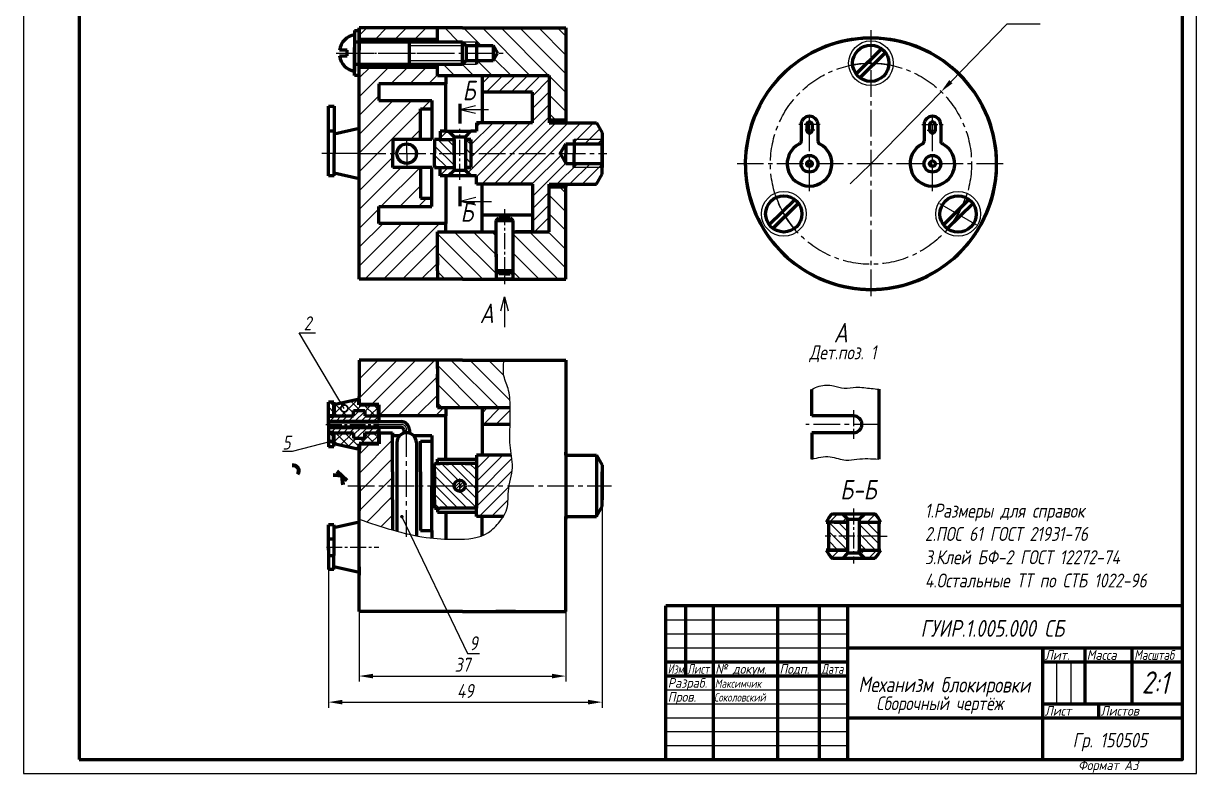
# Model space of a CAD drawing. Header units: millimetres. Extents: x 0 to 1120, y -2 to 441.
# Drawn here: x 467 to 887, y -1.2 to 267.4 of the extents above; entities that cross this region are included whole.
import ezdxf

# ---------------------------------------------------------------- set-up
doc = ezdxf.new("R2010")
doc.units = ezdxf.units.MM
doc.header["$LTSCALE"] = 0.5
doc.linetypes.add('CENTER2', pattern=[28.575, 19.05, -3.175, 3.175, -3.175])
doc.layers.get('0').update_dxf_attribs({"linetype": 'CONTINUOUS', "lineweight": 60})
doc.layers.add('3-размеры', color=6, linetype='CONTINUOUS')
doc.layers.add('4-текст', color=7, linetype='CONTINUOUS', true_color=0x00ad00)
doc.styles.get("Standard").update_dxf_attribs({"font": 'ISOCPEUI.TTF', "width": 0.8})
doc.dimstyles.new('ESKD_standart', dxfattribs={"dimtxt": 5, "dimasz": 5, "dimexe": 2, "dimexo": 0, "dimgap": 1, "dimtad": 1, "dimtoh": 1, "dimdec": 0, "dimzin": 1, "dimdsep": 46, "dimtxsty": 'Standard', "dimcen": 3, "dimdle": 1.25, "dimadec": 0, "dimazin": 0, "dimtfac": 1, "dimtdec": 0, "dimtmove": 0, "dimatfit": 3, "dimldrblk": 'DOT', "dimfxl": 1, "dimtvp": 1.5, "dimtolj": 1, "dimtzin": 1, "dimarcsym": 0})
doc.dimstyles.get("Standard").update_dxf_attribs({"dimtxt": 5, "dimasz": 5, "dimexe": 2, "dimexo": 0, "dimgap": 1.5, "dimtad": 1, "dimdec": 0, "dimzin": 0, "dimtxsty": 'Standard', "dimcen": 5, "dimadec": 0, "dimazin": 0, "dimtfac": 1, "dimtdec": 0, "dimtofl": 0, "dimtmove": 0, "dimatfit": 3, "dimldrblk": 'DOTSMALL', "dimfxl": 1, "dimtolj": 1, "dimtzin": 0, "dimarcsym": 0})
pattern_1 = [(45, (357.831, -1.767), (-3.367596, 3.367596), [])]
pattern_2 = [(45, (400.1897, -6.12), (-2.245064, 2.245064), [])]
pattern_3 = [(45, (357.8647, -1.6045), (-3.367596, 3.367596), [])]

# ---------------------------------------------------------------- blocks, each defined once
blk = doc.blocks.new('_DotSmall')
at = {"color": 0, "linetype": 'ByBlock', "const_width": 0.5}
blk.add_lwpolyline([(-0.0625, 0, 1), (0.0625, 0, 1)], format="xyb", close=True, dxfattribs=at)
blk = doc.blocks.new('*D25')
at = {"layer": '3-размеры', "color": 0, "lineweight": -2, "transparency": 16777216}
for p, q in [((674.16, 94.45), (674.16, 22.41)), ((576.16, 71.88), (576.16, 22.41)), ((581.16, 24.41), (669.16, 24.41))]:
    blk.add_line(p, q, dxfattribs=at)
at = {"layer": '3-размеры', "color": 0, "lineweight": -3, "transparency": 16777216}
for points in [[(581.16, 25.24), (581.16, 23.58), (576.16, 24.41)], [(669.16, 25.24), (669.16, 23.58), (674.16, 24.41)]]:
    blk.add_solid(points, dxfattribs=at)
at = {"layer": '3-размеры', "color": 0, "lineweight": -3, "transparency": 16777216, "insert": (625.16, 28.41), "char_height": 5, "attachment_point": 5}
blk.add_mtext('\\A1;49', dxfattribs=at)
blk = doc.blocks.new('*D26')
at = {"layer": '3-размеры', "color": 0, "lineweight": -2, "transparency": 16777216}
for p, q in [((587.16, 56.88), (587.16, 31.75)), ((661.16, 56.88), (661.16, 31.75)), ((592.16, 33.75), (656.16, 33.75))]:
    blk.add_line(p, q, dxfattribs=at)
at = {"layer": '3-размеры', "color": 0, "lineweight": -3, "transparency": 16777216}
for points in [[(592.16, 34.58), (592.16, 32.91), (587.16, 33.75)], [(656.16, 34.58), (656.16, 32.91), (661.16, 33.75)]]:
    blk.add_solid(points, dxfattribs=at)
at = {"layer": '3-размеры', "color": 0, "lineweight": -3, "transparency": 16777216, "insert": (624.16, 37.78), "char_height": 5, "attachment_point": 5}
blk.add_mtext('\\A1;37', dxfattribs=at)

msp = doc.modelspace()

# ---------------------------------------------------------------- hatches: boundary and pattern name
at = {"lineweight": -3}
h = msp.add_hatch(dxfattribs=at)
h.set_pattern_fill('ANSI31', scale=5, style=0)
h.set_pattern_definition([(45, (357.8647, -1.6045), (-3.535534, 3.535534), [])])
h.paths.add_polyline_path([(615.19, 265.83), (587.19, 265.83), (587.19, 261.83), (615.19, 261.83)])
h = msp.add_hatch(dxfattribs=at)
h.set_pattern_fill('ANSI31', scale=1.5, angle=90, style=0)
h.set_pattern_definition([(135, (361.1937, 3.832), (-3.367596, -3.367596), [])])
h.paths.add_polyline_path([(629.19, 259.5), (635.19, 259.5), (636.73, 256.83), (635.19, 254.17), (629.19, 254.17), (629.19, 252.83), (615.19, 252.83), (615.19, 248.83), (655.19, 248.83), (655.19, 232.83), (661.19, 232.83), (661.19, 265.83), (615.19, 265.83), (615.19, 260.83), (629.19, 260.83)])
h.paths.add_polyline_path([(624.22, 254.17), (624.22, 252.9), (615.19, 252.9), (615.19, 252.83), (629.19, 252.83), (629.19, 254.17)])
h.paths.add_polyline_path([(615.19, 260.76), (624.22, 260.76), (624.22, 259.5), (629.19, 259.5), (629.19, 260.83), (615.19, 260.83)])
h = msp.add_hatch(dxfattribs=at)
h.set_pattern_fill('ANSI31', scale=1.5, style=0)
h.set_pattern_definition(pattern_3)
h.paths.add_polyline_path([(587.19, 220.83), (599.19, 220.83), (599.19, 225.83), (609.19, 225.83), (609.19, 236.83), (613.19, 236.83), (613.19, 239.83), (594.19, 239.83), (594.19, 245.83), (618.19, 245.83), (618.19, 248.83), (615.19, 248.83), (615.19, 251.83), (587.19, 251.83)])
h = msp.add_hatch(dxfattribs=at)
h.set_pattern_fill('ANSI31', style=0)
h.set_pattern_definition([(45, (357.1937, -1.168), (-2.245064, 2.245064), [])])
h.paths.add_polyline_path([(655.19, 248.83), (631.19, 248.83), (631.19, 242.83), (649.19, 242.83), (649.19, 231.83), (631.19, 231.83), (629.19, 231.83), (629.19, 228.83), (627.19, 228.83), (625.19, 226.83), (625.19, 225.83), (627.19, 225.83), (627.19, 225.12), (627.19, 220.83), (659.17, 220.83), (661.19, 224.33), (664.19, 224.33), (664.19, 225.83), (674.19, 225.83), (674.19, 228.26), (672.19, 231.83), (655.19, 231.83)])
h.paths.add_polyline_path([(674.19, 215.83), (664.19, 215.83), (664.19, 217.33), (661.19, 217.33), (659.17, 220.83), (627.19, 220.83), (627.19, 216.14), (627.19, 215.83), (625.19, 215.83), (625.19, 214.83), (627.19, 212.83), (629.19, 212.83), (629.19, 209.83), (631.19, 209.83), (649.19, 209.83), (649.19, 198.83), (649.19, 192.83), (655.19, 192.83), (655.19, 209.83), (672.19, 209.83), (674.19, 213.41)])
h.paths.add_polyline_path([(674.19, 225.83), (664.19, 225.83), (664.19, 224.33), (674.19, 224.33), (674.19, 224.83)], flags=17)
h.paths.add_polyline_path([(674.19, 216.83), (674.19, 217.33), (664.19, 217.33), (664.19, 215.83), (674.19, 215.83)], flags=17)
h.paths.add_polyline_path([(619.19, 228.83), (618.19, 228.83), (616.19, 228.83), (616.19, 225.83), (621.19, 225.83), (621.19, 226.83)])
h.paths.add_polyline_path([(621.19, 214.83), (621.19, 215.83), (616.19, 215.83), (616.19, 215.8), (616.19, 212.83), (618.19, 212.83), (619.19, 212.83)])
h = msp.add_hatch(dxfattribs=at)
h.set_pattern_fill('ANSI31', scale=0.75, angle=90, style=0)
h.set_pattern_definition([(135, (357.8647, -1.6045), (-1.683798, -1.683798), [])])
h.paths.add_polyline_path([(621.19, 220.83), (621.19, 225.83), (616.19, 225.83), (614.19, 225.83), (614.19, 220.83)])
h.paths.add_polyline_path([(614.19, 220.83), (614.19, 215.83), (621.19, 215.83), (621.19, 220.83)])
h.paths.add_polyline_path([(625.19, 220.83), (627.19, 220.83), (627.19, 225.77), (625.19, 225.77)])
h.paths.add_polyline_path([(627.19, 220.83), (625.19, 220.83), (625.19, 215.83), (627.19, 215.83), (627.19, 216.14)])
h = msp.add_hatch(dxfattribs=at)
h.set_pattern_fill('ANSI31', scale=1.5, style=0)
h.set_pattern_definition(pattern_3)
h.paths.add_polyline_path([(599.19, 215.83), (599.19, 220.83), (587.19, 220.83), (587.19, 211.83), (587.19, 175.83), (615.19, 175.83), (615.19, 178.83), (615.19, 188.83), (615.19, 192.83), (618.19, 192.83), (618.19, 195.83), (594.19, 195.83), (594.19, 201.83), (613.19, 201.83), (613.19, 204.83), (609.19, 204.83), (609.19, 215.83)])
h = msp.add_hatch(dxfattribs=at)
h.set_pattern_fill('ANSI31', scale=1.5, angle=90, style=0)
h.set_pattern_definition([(135, (357.1937, -1.168), (-3.367596, -3.367596), [])])
h.paths.add_polyline_path([(661.19, 208.83), (655.19, 208.83), (655.19, 192.83), (642.19, 192.83), (642.19, 184.83), (642.19, 175.83), (642.69, 175.83), (661.19, 175.83)])
h.paths.add_polyline_path([(636.19, 192.83), (615.19, 192.83), (615.19, 188.83), (615.19, 178.83), (615.19, 175.83), (624.19, 175.83), (636.19, 175.83), (636.19, 184.83)])
h = msp.add_hatch(dxfattribs=at)
h.set_pattern_fill('ANSI31', scale=1.5, style=0)
h.set_pattern_definition(pattern_1)
h.paths.add_polyline_path([(618.16, 126.88), (618.16, 129.88), (615.16, 129.88), (615.16, 133.88), (615.16, 143.88), (615.16, 146.88), (587.16, 146.88), (587.16, 143.88), (587.16, 138.88), (587.16, 133.88), (587.16, 130.88), (594.16, 130.88), (594.16, 126.88)])
h = msp.add_hatch(dxfattribs=at)
h.set_pattern_fill('ANSI31', scale=1.5, angle=90, style=0)
h.set_pattern_definition([(135, (357.831, -1.767), (-3.367596, -3.367596), [])])
edge = h.paths.add_edge_path()
edge.add_line((631.16, 129.88), (641.21, 129.88))
edge.add_spline(control_points=[(641.21, 129.88), (641.2, 131.95), (641.15, 135.88), (638.48, 141.2), (638.83, 144.97), (639.01, 146.88)], knot_values=[94.74544, 94.74544, 94.74544, 94.74544, 100.898156, 106.385102, 112.0277, 112.0277, 112.0277, 112.0277], degree=3, periodic=0)
edge.add_line((639.01, 146.88), (624.16, 146.88))
edge.add_line((624.16, 146.88), (615.16, 146.88))
edge.add_line((615.16, 146.88), (615.16, 143.88))
edge.add_line((615.16, 143.88), (615.16, 133.88))
edge.add_line((615.16, 133.88), (615.16, 129.88))
edge.add_line((615.16, 129.88), (618.16, 129.88))
edge.add_line((618.16, 129.88), (631.16, 129.88))
h = msp.add_hatch(dxfattribs=at)
h.set_pattern_fill('ANSI31', scale=0.5, angle=90, style=0)
h.set_pattern_definition([(135, (357.7992, -1.767), (-1.122532, -1.122532), [])])
h.paths.add_polyline_path([(576.16, 126.88), (578.16, 126.88), (578.16, 131.88), (576.16, 131.88)])
h.paths.add_polyline_path([(578.16, 120.88), (576.16, 120.88), (576.16, 115.88), (578.16, 115.88), (578.16, 116.89), (578.16, 117.89)])
h = msp.add_hatch(dxfattribs=at)
h.set_pattern_fill('ANSI37', scale=0.75, angle=90, style=0)
h.set_pattern_definition([(135, (357.831, -1.767), (-1.683798, -1.683798), []), (225, (357.831, -1.767), (1.683798, -1.683798), [])])
h.paths.add_polyline_path([(585.19, 128.88), (587.16, 128.88), (589.16, 128.88), (589.16, 126.88), (593.16, 126.88), (594.16, 126.88), (594.16, 130.88), (587.16, 130.88), (587.16, 132.87), (578.19, 130.88), (578.19, 126.88), (585.19, 126.88), (585.19, 127.88)])
h.paths.add_polyline_path([(589.19, 118.88), (585.19, 118.88), (585.19, 120.88), (578.19, 120.88), (578.19, 116.89), (587.16, 114.89), (587.16, 116.88), (594.16, 116.88), (594.16, 120.88), (589.19, 120.88)])
h = msp.add_hatch(dxfattribs=at)
h.set_pattern_fill('ANSI31', scale=0.5, style=0)
h.set_pattern_definition([(45, (357.8309, -1.767), (-1.122532, 1.122532), [])])
h.paths.add_polyline_path([(594.16, 124.88), (594.16, 126.88), (593.16, 126.88), (589.16, 126.88), (589.16, 128.88), (587.16, 128.88), (585.19, 128.88), (585.19, 127.88), (585.19, 126.88), (578.19, 126.88), (576.19, 126.88), (576.19, 124.88)])
h.paths.add_polyline_path([(589.19, 120.88), (594.16, 120.88), (594.16, 122.88), (576.19, 122.88), (576.19, 120.88), (578.19, 120.88), (585.19, 120.88), (585.19, 118.88), (589.19, 118.88)])
h = msp.add_hatch(dxfattribs=at)
h.set_pattern_fill('ANSI31', style=0)
h.set_pattern_definition([(45, (357.831, -1.767), (-2.245064, 2.245064), [])])
edge = h.paths.add_edge_path()
edge.add_spline(control_points=[(640.9, 101.88), (641.31, 104.11), (642.38, 107.71), (641.9, 111.4), (641.69, 112.88)], knot_values=[66.581973, 66.581973, 66.581973, 66.581973, 73.29725, 77.749227, 77.749227, 77.749227, 77.749227], degree=3, periodic=0)
edge.add_line((641.69, 112.88), (631.16, 112.88))
edge.add_line((631.16, 112.88), (629.16, 112.88))
edge.add_line((629.16, 112.88), (629.16, 109.88))
edge.add_line((629.16, 109.88), (629.16, 101.88))
edge.add_line((629.16, 101.88), (640.9, 101.88))
edge = h.paths.add_edge_path()
edge.add_spline(control_points=[(638.84, 90.88), (639.23, 91.48), (640.72, 94.18), (640.29, 98.16), (640.77, 101.22), (640.9, 101.88)], knot_values=[55.274933, 55.274933, 55.274933, 55.274933, 57.417628, 64.603064, 66.581973, 66.581973, 66.581973, 66.581973], degree=3, periodic=0)
edge.add_line((640.9, 101.88), (629.16, 101.88))
edge.add_line((629.16, 101.88), (629.16, 93.88))
edge.add_line((629.16, 93.88), (629.16, 90.88))
edge.add_line((629.16, 90.88), (631.16, 90.88))
edge.add_line((631.16, 90.88), (638.84, 90.88))
edge = h.paths.add_edge_path()
edge.add_spline(control_points=[(641.21, 123.88), (641.24, 125.62), (641.21, 127.62), (641.21, 129.63), (641.21, 129.88)], knot_values=[88.750593, 88.750593, 88.750593, 88.750593, 93.994759, 94.74544, 94.74544, 94.74544, 94.74544], degree=3, periodic=0)
edge.add_line((641.21, 129.88), (631.16, 129.88))
edge.add_line((631.16, 129.88), (631.16, 123.88))
edge.add_line((631.16, 123.88), (641.21, 123.88))
h = msp.add_hatch(dxfattribs=at)
h.set_pattern_fill('ANSI31', scale=1.5, style=0)
h.set_pattern_definition(pattern_1)
h.paths.add_polyline_path([(599.16, 120.88), (594.16, 120.88), (594.16, 116.88), (587.19, 116.88), (587.19, 114.88), (587.16, 114.89), (587.16, 101.88), (599.16, 101.88), (599.16, 106.88)])
h = msp.add_hatch(dxfattribs=at)
h.set_pattern_fill('ANSI31', scale=0.75, angle=90, style=0)
h.set_pattern_definition([(135, (357.831, -1.767), (-1.683798, -1.683798), [])])
h.paths.add_polyline_path([(618.16, 109.88), (616.16, 109.88), (614.16, 109.88), (614.16, 106.88), (614.16, 101.88), (621.16, 101.88, -1), (625.16, 101.88), (629.16, 101.88), (629.16, 109.88)])
h.paths.add_polyline_path([(629.16, 93.88), (629.16, 101.88), (625.16, 101.88, -1), (621.16, 101.88), (614.16, 101.88), (614.16, 96.88), (614.16, 93.88), (615.16, 93.88), (616.16, 93.88), (618.16, 93.88)])
h = msp.add_hatch(dxfattribs=at)
h.set_pattern_fill('ANSI31', scale=1.5, style=0)
h.set_pattern_definition(pattern_1)
edge = h.paths.add_edge_path()
edge.add_spline(control_points=[(587.16, 89.9), (591.15, 88.55), (595.14, 87.2), (599.16, 86.04)], knot_values=[0, 0, 0, 0, 12.492088, 12.492088, 12.492088, 12.492088], degree=3, periodic=0)
edge.add_line((599.16, 86.04), (599.16, 96.88))
edge.add_line((599.16, 96.88), (599.16, 101.88))
edge.add_line((599.16, 101.88), (587.16, 101.88))
edge.add_line((587.16, 101.88), (587.16, 100.88))
edge.add_line((587.16, 100.88), (587.16, 92.88))
edge.add_line((587.16, 92.88), (587.16, 89.9))
h = msp.add_hatch(dxfattribs=at)
h.set_pattern_fill('ANSI31', scale=0.25, style=0)
h.set_pattern_definition([(45, (504.0108, -1.46546), (-0.561266, 0.561266), [])])
h.paths.add_polyline_path([(625.16, 101.88, 0.414214), (623.16, 103.88), (623.16, 101.88)])
h.paths.add_polyline_path([(621.16, 101.88, 0.414214), (623.16, 99.88), (623.16, 101.88)])
h.paths.add_polyline_path([(623.16, 103.88, 0.414214), (621.16, 101.88), (623.16, 101.88)])
h.paths.add_polyline_path([(623.16, 101.88), (623.16, 99.88, 0.414214), (625.16, 101.88)])
h = msp.add_hatch(dxfattribs=at)
h.set_pattern_fill('ANSI31', style=0)
h.set_pattern_definition(pattern_2)
h.paths.add_polyline_path([(762.19, 88.88), (762.19, 89.91), (760.19, 91.91), (756.67, 91.91, 0.086708), (754.39, 88.88), (755.19, 88.88)])
h.paths.add_polyline_path([(773.99, 88.88, 0.086708), (771.71, 91.91), (768.19, 91.91), (766.19, 89.91), (766.19, 88.88)])
h = msp.add_hatch(dxfattribs=at)
h.set_pattern_fill('ANSI31', scale=0.75, angle=90, style=0)
h.set_pattern_definition([(135, (399.645, -6.6997), (-1.683798, -1.683798), [])])
h.paths.add_polyline_path([(762.19, 83.88), (762.19, 88.88), (755.19, 88.88), (755.19, 83.88)])
h.paths.add_polyline_path([(762.19, 78.88), (762.19, 83.88), (755.19, 83.88), (755.19, 78.88)])
h.paths.add_polyline_path([(773.19, 83.88), (773.19, 88.88), (766.19, 88.88), (766.19, 83.88)])
h.paths.add_polyline_path([(773.19, 78.88), (773.19, 83.88), (766.19, 83.88), (766.19, 78.88)])
h = msp.add_hatch(dxfattribs=at)
h.set_pattern_fill('ANSI31', style=0)
h.set_pattern_definition(pattern_2)
edge = h.paths.add_edge_path()
edge.add_line((773.99, 78.88), (768.19, 78.88))
edge.add_line((768.19, 78.88), (766.19, 78.88))
edge.add_line((766.19, 78.88), (766.19, 77.88))
edge.add_line((766.19, 77.88), (768.19, 75.88))
edge.add_line((768.19, 75.88), (771.74, 75.88))
edge.add_arc((764.19, 83.88), 11, 313.3418, 332.9643)
h.paths.add_polyline_path([(762.19, 77.88), (762.19, 78.88), (755.19, 78.88), (754.39, 78.88, 0.085829), (756.64, 75.88), (760.19, 75.88)])

# ---------------------------------------------------------------- linework, layer by layer
at = {"color": 5, "lineweight": 60}
for p, q in [((585.53, 264.87), (585.53, 258.83)), ((587.19, 264.83), (585.53, 264.83)), ((587.19, 264.83), (587.19, 258.83)), ((585.53, 248.83), (585.53, 258.83)), ((587.19, 248.83), (587.19, 258.83)), ((587.19, 248.83), (585.53, 248.83))]:
    msp.add_line(p, q, dxfattribs=at)
at = {"color": 7, "lineweight": 60}
for p, q in [((624.19, 265.83), (587.19, 265.83)), ((587.19, 265.83), (587.19, 262.83)), ((587.19, 220.83), (587.19, 265.83)), ((587.19, 262.83), (587.19, 264.83)), ((587.19, 262.83), (587.19, 264.83)), ((587.19, 262.83), (587.19, 264.83)), ((615.19, 260.76), (615.19, 265.83)), ((624.19, 265.83), (661.19, 265.83)), ((661.19, 265.83), (661.19, 231.83)), ((587.19, 261.83), (587.19, 264.33)), ((587.19, 261.83), (587.19, 263.83)), ((587.19, 262.83), (587.19, 257.83)), ((587.19, 261.83), (615.19, 261.83)), ((629.19, 260.83), (629.19, 252.83)), ((625.48, 259.5), (635.19, 259.5)), ((635.19, 259.5), (635.19, 254.17)), ((635.19, 259.5), (636.73, 256.83)), ((635.19, 254.17), (636.73, 256.83)), ((615.19, 248.83), (615.19, 252.9)), ((625.48, 254.17), (635.19, 254.17)), ((587.19, 251.83), (615.19, 251.83)), ((615.19, 248.83), (655.19, 248.83)), ((615.19, 248.83), (618.19, 248.83)), ((618.19, 248.83), (618.19, 245.83)), ((618.19, 248.83), (631.19, 248.83)), ((631.19, 248.83), (631.19, 231.83)), ((655.19, 248.83), (655.19, 231.83)), ((618.19, 245.83), (594.19, 245.83)), ((594.19, 245.83), (594.19, 239.83)), ((618.19, 228.83), (618.19, 245.83)), ((594.19, 239.83), (613.19, 239.83)), ((613.19, 239.83), (613.19, 225.83)), ((649.19, 242.83), (631.19, 242.83)), ((649.19, 231.83), (649.19, 242.83)), ((576.19, 212.83), (576.19, 237.83)), ((576.19, 237.83), (578.19, 237.83)), ((578.19, 237.83), (578.19, 228.83)), ((609.19, 225.83), (609.19, 236.83)), ((609.19, 236.83), (613.19, 236.83)), ((623.19, 238.65), (623.19, 231.65)), ((631.19, 231.83), (629.19, 231.83)), ((629.19, 231.83), (629.19, 228.83)), ((649.19, 231.83), (631.19, 231.83)), ((661.19, 232.83), (655.19, 232.83)), ((655.19, 231.83), (672.19, 231.83)), ((661.19, 231.83), (661.19, 232.83)), ((672.19, 231.83), (674.19, 228.26)), ((745.42, 231.19), (745.41, 225.24)), ((747.42, 231.19), (747.42, 229.19)), ((749.42, 231.19), (749.42, 229.19)), ((751.42, 231.19), (751.43, 225.24)), ((789.42, 231.19), (789.41, 225.24)), ((791.42, 231.19), (791.42, 229.19)), ((793.42, 231.19), (793.42, 229.19)), ((795.42, 231.19), (795.42, 225.24)), ((578.19, 228.83), (576.19, 228.83)), ((587.19, 229.83), (578.19, 227.83)), ((578.19, 228.83), (578.19, 220.83)), ((578.19, 228.83), (578.19, 227.83)), ((618.19, 228.83), (616.19, 228.83)), ((616.19, 228.83), (616.19, 225.87)), ((618.19, 228.83), (619.19, 228.83)), ((621.19, 226.83), (619.19, 228.83)), ((619.19, 228.83), (627.19, 228.83)), ((621.19, 220.83), (621.19, 226.83)), ((621.19, 226.83), (625.19, 226.83)), ((625.19, 226.83), (627.19, 228.83)), ((625.19, 226.83), (625.19, 220.83)), ((629.19, 228.83), (627.19, 228.83)), ((674.19, 228.26), (674.19, 220.83)), ((609.19, 225.83), (599.19, 225.83)), ((599.19, 225.83), (599.19, 220.83)), ((613.19, 225.83), (609.19, 225.83)), ((616.19, 225.83), (614.19, 225.83)), ((614.19, 225.83), (614.19, 220.83)), ((616.19, 225.87), (616.19, 225.83)), ((616.19, 225.83), (621.19, 225.83)), ((621.19, 225.83), (621.19, 214.83)), ((627.19, 225.83), (625.19, 225.83)), ((627.19, 225.12), (627.19, 225.83)), ((627.19, 225.77), (627.19, 216.14)), ((659.17, 220.83), (661.19, 224.33)), ((661.19, 224.33), (661.19, 220.83)), ((661.19, 224.33), (674.19, 224.33)), ((664.19, 225.83), (664.19, 220.83)), ((674.19, 224.83), (674.19, 225.83)), ((674.19, 220.83), (674.19, 224.83)), ((578.19, 212.83), (578.19, 220.83)), ((587.19, 175.83), (587.19, 220.83)), ((599.19, 215.83), (599.19, 220.83)), ((614.19, 215.83), (614.19, 220.83)), ((625.19, 220.83), (625.19, 214.83)), ((659.17, 220.83), (661.19, 217.33)), ((661.19, 217.33), (661.19, 220.83)), ((664.19, 215.83), (664.19, 220.83)), ((674.19, 213.41), (674.19, 220.83)), ((674.19, 220.83), (674.19, 216.83)), ((674.19, 220.83), (674.19, 216.83)), ((609.19, 215.83), (599.19, 215.83)), ((609.19, 215.83), (609.19, 204.83)), ((613.19, 215.83), (609.19, 215.83)), ((613.19, 201.83), (613.19, 215.83)), ((614.19, 215.83), (621.19, 215.83)), ((616.19, 215.8), (616.19, 215.83)), ((616.19, 212.83), (616.19, 215.8)), ((621.19, 214.83), (619.19, 212.83)), ((625.19, 214.83), (621.19, 214.83)), ((625.19, 215.83), (627.19, 215.83)), ((627.19, 215.83), (625.19, 215.83)), ((625.19, 214.83), (627.19, 212.83)), ((627.19, 216.14), (627.19, 215.83)), ((627.19, 216.14), (627.19, 215.83)), ((661.19, 217.33), (674.19, 217.33)), ((674.19, 216.83), (674.19, 215.83)), ((674.19, 216.83), (674.19, 215.83)), ((578.19, 212.83), (576.19, 212.83)), ((587.19, 211.83), (578.19, 213.83)), ((578.19, 212.83), (578.19, 213.83)), ((618.19, 212.83), (616.19, 212.83)), ((618.19, 212.83), (618.19, 195.83)), ((629.19, 212.83), (618.19, 212.83)), ((629.19, 209.83), (629.19, 212.83)), ((672.19, 209.83), (674.19, 213.41)), ((623.29, 202.03), (623.29, 209.03)), ((631.19, 209.83), (629.19, 209.83)), ((649.19, 209.83), (631.19, 209.83)), ((631.19, 192.83), (631.19, 209.83)), ((649.19, 209.83), (649.19, 198.83)), ((655.19, 192.83), (655.19, 209.83)), ((655.19, 209.83), (672.19, 209.83)), ((661.19, 208.83), (655.19, 208.83)), ((661.19, 175.83), (661.19, 209.83)), ((661.19, 209.83), (661.19, 208.83)), ((594.19, 201.83), (613.19, 201.83)), ((594.19, 195.83), (594.19, 201.83)), ((609.19, 204.83), (613.19, 204.83)), ((649.19, 198.83), (631.19, 198.83)), ((636.19, 196.83), (637.19, 197.83)), ((639.19, 197.83), (637.19, 197.83)), ((639.19, 197.83), (641.19, 197.83)), ((641.19, 197.83), (642.19, 196.83)), ((649.19, 198.83), (649.19, 192.83)), ((618.19, 195.83), (594.19, 195.83)), ((618.19, 192.83), (618.19, 195.83)), ((636.19, 183.83), (636.19, 196.83)), ((636.19, 196.83), (642.19, 196.83)), ((642.19, 196.83), (642.19, 183.83)), ((615.19, 192.83), (636.19, 192.83)), ((615.19, 192.83), (618.19, 192.83)), ((615.19, 188.83), (615.19, 192.83)), ((618.19, 192.83), (631.19, 192.83)), ((642.19, 192.83), (655.19, 192.83)), ((649.19, 192.83), (643.19, 192.83)), ((615.19, 178.83), (615.19, 188.83)), ((615.19, 186.83), (615.19, 187.83)), ((636.19, 184.83), (636.19, 175.83)), ((642.19, 184.83), (642.19, 175.83)), ((587.19, 178.83), (587.19, 183.83)), ((615.19, 183.83), (615.19, 180.83)), ((587.19, 175.83), (587.19, 178.83)), ((615.19, 178.83), (615.19, 175.83)), ((637.19, 177.83), (636.19, 178.83)), ((642.19, 178.83), (636.19, 178.83)), ((639.19, 177.83), (637.19, 177.83)), ((639.19, 177.83), (641.19, 177.83)), ((642.19, 178.83), (641.19, 177.83)), ((624.19, 175.83), (587.19, 175.83)), ((624.19, 175.83), (661.19, 175.83)), ((642.69, 175.83), (635.69, 175.83)), ((635.69, 175.83), (639.19, 175.83)), ((624.16, 146.88), (587.16, 146.88)), ((587.16, 146.88), (587.16, 143.88)), ((587.16, 143.88), (587.16, 138.88)), ((615.16, 143.88), (615.16, 146.88)), ((615.16, 143.88), (615.16, 133.88)), ((624.16, 146.88), (661.16, 146.88)), ((661.16, 146.88), (661.16, 112.88)), ((587.16, 138.88), (587.16, 133.88)), ((615.16, 138.88), (615.16, 141.88)), ((615.16, 135.88), (615.16, 134.88)), ((749.19, 126.88), (749.19, 136.38)), ((773.19, 136.44), (773.19, 111.38)), ((576.16, 124.89), (576.16, 131.88)), ((578.16, 131.88), (576.16, 131.88)), ((587.16, 132.88), (578.16, 130.88)), ((587.16, 130.88), (587.16, 133.88)), ((615.16, 133.88), (615.16, 129.88)), ((576.16, 123.88), (576.16, 126.88)), ((578.19, 126.88), (585.19, 126.88)), ((585.19, 127.88), (585.19, 128.88)), ((585.19, 128.88), (587.16, 128.88)), ((585.19, 126.88), (585.19, 127.88)), ((587.16, 128.88), (589.16, 128.88)), ((589.16, 128.88), (589.16, 126.88)), ((589.16, 126.88), (593.16, 126.88)), ((593.16, 126.88), (594.16, 126.88)), ((594.16, 126.88), (594.16, 124.88)), ((618.16, 126.88), (594.16, 126.88)), ((618.16, 126.88), (594.16, 126.88)), ((615.16, 129.88), (641.21, 129.88)), ((615.16, 129.88), (618.16, 129.88)), ((618.16, 129.88), (631.16, 129.88)), ((618.16, 129.88), (618.16, 126.88)), ((618.16, 111.38), (618.16, 126.88)), ((631.16, 129.88), (631.16, 112.88)), ((764.19, 126.88), (749.19, 126.88)), ((576.16, 124.89), (576.16, 116.89)), ((576.16, 123.88), (576.16, 120.88)), ((594.16, 124.88), (602.16, 124.88)), ((594.16, 122.88), (602.16, 122.88)), ((594.16, 122.88), (594.16, 120.88)), ((603.16, 121.88), (603.16, 120.88)), ((605.16, 121.88), (605.16, 120.88)), ((641.21, 123.88), (631.16, 123.88)), ((576.16, 120.89), (576.16, 115.88)), ((578.16, 116.89), (578.16, 117.89)), ((578.19, 120.88), (585.19, 120.88)), ((585.19, 120.88), (585.19, 118.88)), ((585.19, 118.88), (589.19, 118.88)), ((589.19, 118.88), (589.19, 120.88)), ((589.19, 120.88), (594.16, 120.88)), ((594.16, 120.88), (599.16, 120.88)), ((594.16, 120.88), (599.16, 120.88)), ((599.16, 106.88), (599.16, 120.88)), ((599.16, 120.88), (599.16, 119.88)), ((599.16, 119.88), (601.71, 119.88)), ((604.16, 119.88), (604.16, 119.88)), ((606.61, 119.88), (613.16, 119.88)), ((609.16, 106.88), (609.16, 117.88)), ((609.16, 117.88), (613.16, 117.88)), ((613.16, 119.88), (613.16, 106.88)), ((764.19, 120.88), (749.19, 120.88)), ((749.19, 120.88), (749.19, 111.38)), ((578.16, 115.88), (576.16, 115.88)), ((578.16, 115.89), (578.16, 116.89)), ((587.16, 114.88), (578.16, 116.88)), ((587.16, 100.88), (587.16, 116.88)), ((587.16, 116.88), (587.16, 113.88)), ((600.66, 117.38), (600.66, 85.62)), ((607.66, 117.38), (607.66, 83.96)), ((661.16, 112.88), (661.16, 113.88)), ((587.16, 101.88), (587.16, 110.88)), ((614.16, 106.88), (614.16, 109.88)), ((614.16, 109.88), (616.16, 109.88)), ((614.16, 109.88), (615.16, 109.88)), ((614.16, 109.88), (615.16, 109.88)), ((615.16, 109.88), (615.16, 111.38)), ((615.16, 111.38), (629.16, 111.38)), ((618.16, 109.88), (616.16, 109.88)), ((629.16, 109.88), (618.16, 109.88)), ((618.16, 109.88), (619.16, 109.88)), ((625.16, 109.88), (627.16, 109.88)), ((631.16, 112.88), (629.16, 112.88)), ((629.16, 112.88), (629.16, 109.88)), ((629.16, 109.88), (629.16, 93.88)), ((641.69, 112.88), (631.16, 112.88)), ((661.16, 112.88), (672.16, 112.88)), ((661.16, 112.88), (661.16, 90.88)), ((672.16, 112.88), (674.16, 109.31)), ((672.16, 112.88), (672.16, 90.88)), ((674.16, 109.31), (674.16, 101.88)), ((599.16, 106.88), (599.16, 101.88)), ((609.16, 106.88), (609.16, 101.88)), ((613.16, 106.88), (613.16, 101.88)), ((614.16, 106.88), (614.16, 101.88)), ((674.16, 105.88), (674.16, 106.88)), ((674.16, 101.88), (674.16, 105.88)), ((587.16, 56.88), (587.16, 101.88)), ((587.16, 101.88), (587.16, 92.88)), ((599.16, 96.88), (599.16, 101.88)), ((609.16, 101.88), (609.16, 85.88)), ((613.16, 85.88), (613.16, 101.88)), ((614.16, 96.88), (614.16, 101.88)), ((674.16, 94.45), (674.16, 101.88)), ((674.16, 101.88), (674.16, 97.88)), ((599.16, 96.88), (599.16, 86.04)), ((614.16, 96.88), (614.16, 93.88)), ((674.16, 97.88), (674.16, 96.88)), ((614.16, 93.88), (616.16, 93.88)), ((614.16, 93.88), (615.16, 93.88)), ((615.16, 93.88), (615.16, 92.38)), ((618.16, 93.88), (616.16, 93.88)), ((629.16, 93.88), (618.16, 93.88)), ((629.16, 90.88), (629.16, 93.88)), ((672.16, 90.88), (674.16, 94.45)), ((587.16, 88.88), (578.16, 86.88)), ((587.16, 86.88), (587.16, 89.88)), ((615.16, 92.38), (629.16, 92.38)), ((618.16, 92.38), (618.16, 82.77)), ((631.16, 90.88), (629.16, 90.88)), ((638.84, 90.88), (631.16, 90.88)), ((631.16, 83.99), (631.16, 90.88)), ((661.16, 56.88), (661.16, 90.88)), ((661.16, 90.88), (672.16, 90.88)), ((661.16, 90.88), (661.16, 89.88)), ((762.19, 88.88), (754.39, 88.88)), ((754.39, 88.88), (755.19, 88.88)), ((755.19, 88.88), (755.19, 78.88)), ((756.64, 91.88), (771.74, 91.88)), ((757.19, 88.88), (762.19, 88.88)), ((762.19, 89.88), (760.19, 91.88)), ((762.19, 89.88), (760.19, 91.88)), ((762.19, 83.88), (762.19, 89.88)), ((762.19, 83.88), (762.19, 89.88)), ((762.19, 89.88), (766.19, 89.88)), ((762.19, 89.88), (766.19, 89.88)), ((766.19, 89.88), (768.19, 91.88)), ((766.19, 89.88), (768.19, 91.88)), ((766.19, 89.88), (766.19, 77.88)), ((766.19, 89.88), (766.19, 83.88)), ((766.19, 88.88), (773.99, 88.88)), ((773.99, 88.88), (773.19, 88.88)), ((773.19, 88.88), (773.19, 78.88)), ((576.16, 78.87), (576.16, 87.88)), ((578.16, 87.88), (576.16, 87.88)), ((578.16, 87.88), (578.16, 76.88)), ((609.16, 85.88), (613.16, 85.88)), ((611.16, 85.88), (613.16, 85.88)), ((613.16, 85.88), (613.16, 83.38)), ((576.16, 79.88), (576.16, 82.88)), ((576.16, 82.88), (578.16, 82.88)), ((576.16, 79.88), (576.16, 76.88)), ((762.19, 77.88), (762.19, 83.88)), ((576.16, 78.87), (576.16, 71.88)), ((576.16, 76.88), (578.16, 76.88)), ((578.16, 71.88), (578.16, 76.88)), ((762.19, 78.88), (754.39, 78.88)), ((755.19, 78.88), (762.19, 78.88)), ((771.74, 75.88), (756.64, 75.88)), ((762.19, 77.88), (760.19, 75.88)), ((762.19, 77.88), (760.19, 75.88)), ((762.19, 77.88), (766.19, 77.88)), ((762.19, 77.88), (766.19, 77.88)), ((766.19, 78.88), (773.99, 78.88)), ((766.19, 77.88), (766.19, 78.88)), ((768.19, 78.88), (766.19, 78.88)), ((766.19, 77.88), (768.19, 75.88)), ((766.19, 77.88), (768.19, 75.88)), ((578.16, 71.88), (576.16, 71.88)), ((587.16, 70.88), (578.16, 72.88)), ((587.16, 72.88), (587.16, 69.88)), ((587.16, 72.88), (587.16, 69.88)), ((587.16, 56.88), (587.16, 69.88)), ((587.16, 59.88), (587.16, 64.88)), ((587.16, 56.88), (587.16, 59.88)), ((624.16, 56.88), (587.16, 56.88)), ((624.16, 56.88), (661.16, 56.88)), ((643.16, 56.88), (636.16, 56.88)), ((636.16, 56.88), (639.66, 56.88))]:
    msp.add_line(p, q, dxfattribs=at)
at = {"color": 7, "linetype": 'CENTER2', "lineweight": -3}
for p, q in [((770.42, 265.02), (770.42, 169.35)), ((770.42, 265.02), (770.42, 169.35)), ((583.19, 256.83), (639.07, 256.83)), ((748.42, 207.42), (748.42, 235.21)), ((792.42, 207.42), (792.42, 235.21)), ((587.19, 220.83), (675.88, 220.83)), ((817.71, 217.19), (722.04, 217.19)), ((594.16, 123.88), (602.16, 123.88)), ((604.16, 83.66), (604.16, 121.88)), ((773.69, 123.88), (747.07, 123.88)), ((583.08, 101.88), (677.51, 101.88))]:
    msp.add_line(p, q, dxfattribs=at)
at = {"color": 7, "lineweight": -3}
for p, q in [((615.19, 260.83), (629.19, 260.83)), ((615.19, 252.83), (629.19, 252.83)), ((628.79, 237.94), (623.16, 236.53)), ((628.79, 235.16), (623.16, 236.55)), ((623.19, 236.56), (633.5, 236.56)), ((604.19, 220.83), (604.19, 225.83)), ((674.19, 225.83), (664.19, 225.83)), ((587.19, 220.83), (574.06, 220.83)), ((587.19, 220.83), (576.19, 220.83)), ((587.19, 220.83), (576.19, 220.83)), ((604.19, 220.83), (604.19, 215.83)), ((674.19, 215.83), (664.19, 215.83)), ((628.91, 205.13), (623.31, 203.73)), ((623.31, 203.73), (634.51, 203.73)), ((623.31, 203.73), (628.91, 203.73)), ((628.91, 202.33), (623.31, 203.73)), ((623.16, 99.49), (623.16, 104.46)), ((773.19, 83.88), (776.19, 83.88))]:
    msp.add_line(p, q, dxfattribs=at)
at = {"color": 5, "linetype": 'CENTER2', "lineweight": -3, "ltscale": 0.35}
msp.add_line((583.46, 256.83), (589.22, 256.83), dxfattribs=at)
at = {"color": 1, "lineweight": 60}
for p, q in [((765.08, 249.37), (774.23, 258.39)), ((766.45, 247.98), (775.6, 257)), ((733.95, 195.43), (743.1, 204.45)), ((735.32, 194.04), (744.47, 203.06)), ((796.34, 195.37), (805.49, 204.39)), ((797.71, 193.98), (806.86, 203))]:
    msp.add_line(p, q, dxfattribs=at)
at = {"color": 7, "linetype": 'CENTER2', "lineweight": -3, "ltscale": 0.6}
for p, q in [((752.18, 231.19), (744.27, 231.19)), ((788.66, 231.19), (796.56, 231.19)), ((623.19, 211.48), (623.19, 229.64)), ((750.35, 229.19), (746.87, 229.19)), ((790.49, 229.19), (793.97, 229.19)), ((587.19, 220.83), (573.77, 220.83)), ((639.19, 200.89), (639.19, 174.07)), ((764.19, 128.92), (764.19, 118.73)), ((575.2, 123.88), (594.16, 123.88)), ((764.19, 93.73), (764.19, 74.08)), ((575.43, 79.88), (594.16, 79.88)), ((773.19, 83.88), (753.96, 83.88))]:
    msp.add_line(p, q, dxfattribs=at)
at = {"color": 7, "linetype": 'Continuous', "lineweight": -3}
msp.add_line((794.97, 203.01), (808.22, 195.36), dxfattribs=at)
at = {"lineweight": 60}
for p, q in [((578.16, 131.88), (578.16, 130.88)), ((881.98, 58.84), (696.98, 58.84)), ((696.98, 3.84), (696.98, 58.84)), ((703.98, 58.84), (703.98, 33.84)), ((713.98, 3.84), (713.98, 58.84)), ((736.98, 58.84), (736.98, 3.84)), ((751.98, 3.84), (751.98, 58.84)), ((761.98, 58.84), (761.98, 3.84)), ((761.98, 43.84), (881.98, 43.84)), ((831.98, 3.84), (831.98, 43.84)), ((846.98, 43.84), (846.98, 23.84)), ((863.98, 23.84), (863.98, 43.84)), ((696.98, 38.84), (761.98, 38.84)), ((831.98, 38.84), (881.98, 38.84)), ((696.98, 33.84), (761.98, 33.84)), ((831.98, 23.84), (881.98, 23.84)), ((851.98, 18.84), (851.98, 23.84)), ((761.98, 18.84), (881.98, 18.84))]:
    msp.add_line(p, q, dxfattribs=at)
at = {"color": 7, "lineweight": 120}
for p, q in [((578.16, 130.88), (578.16, 126.88)), ((587.16, 130.88), (587.16, 132.88)), ((594.16, 130.88), (587.16, 130.88)), ((594.16, 126.88), (594.16, 130.88)), ((576.16, 126.88), (578.16, 126.88)), ((576.19, 124.88), (594.16, 124.88)), ((576.19, 122.88), (594.16, 122.88)), ((578.16, 120.88), (576.16, 120.88)), ((578.16, 116.89), (578.16, 120.88)), ((594.16, 120.88), (594.16, 116.88)), ((594.16, 116.88), (587.16, 116.88)), ((587.16, 116.88), (587.16, 114.88))]:
    msp.add_line(p, q, dxfattribs=at)
at = {"lineweight": 100}
for p, q in [((581.09, 105.45), (577.83, 105.65)), ((582.9, 103.73), (579.27, 107.17)), ((581.46, 102.21), (581.09, 105.45))]:
    msp.add_line(p, q, dxfattribs=at)
at = {"lineweight": -3}
for p, q in [((696.98, 53.84), (761.98, 53.84)), ((696.98, 48.84), (761.98, 48.84)), ((696.98, 43.84), (761.98, 43.84)), ((836.98, 23.84), (836.98, 38.84)), ((841.98, 38.84), (841.98, 23.84)), ((696.98, 28.84), (761.98, 28.84)), ((696.98, 23.84), (761.98, 23.84)), ((696.98, 18.84), (761.98, 18.84)), ((696.98, 13.84), (761.98, 13.84)), ((696.98, 8.84), (761.98, 8.84))]:
    msp.add_line(p, q, dxfattribs=at)
msp.add_line((831.98, 43.84), (831.98, 38.84))
at = {"lineweight": 60}
msp.add_lwpolyline([(486.98, 3.84), (881.98, 3.84), (881.98, 290.84), (486.98, 290.84)], close=True, dxfattribs=at)
at = {"color": 1, "lineweight": 60}
for centre in [(770.34, 253.19), (739.21, 199.25), (801.6, 199.19)]:
    msp.add_circle(centre, 6.5, dxfattribs=at)
at = {"linetype": 'CENTER2', "lineweight": -3}
msp.add_circle((770.42, 217.19), 36, dxfattribs=at)
at = {"color": 7, "lineweight": 60}
for centre, radius in [((604.19, 220.83), 3.5), ((748.42, 217.19), 3), ((792.42, 217.19), 3), ((748.42, 217.19), 1), ((792.42, 217.19), 1), ((623.16, 101.88), 2)]:
    msp.add_circle(centre, radius, dxfattribs=at)
for centre, radius, start, end in [((770.42, 217.19), 45, 59.053, 294.6557), ((770.42, 217.19), 45, 95.792, 294.6557), ((770.42, 217.19), 45, 245.3443, 120.947), ((770.42, 217.19), 45, 95.792, 120.947), ((770.42, 217.19), 45, 245.3443, 84.208), ((770.42, 217.19), 45, 59.053, 84.208), ((748.42, 231.19), 3, 0, 180), ((748.42, 231.19), 1, 0, 180), ((792.42, 231.19), 3, 360, 180), ((792.42, 231.19), 1, 360, 180), ((748.42, 229.19), 1, 180, 0), ((792.42, 229.19), 1, 180, 360), ((748.42, 217.19), 8, 116.4225, 63.5721), ((744.41, 225.25), 1, 296.4225, 359.9529), ((752.43, 225.24), 1, 180.0544, 243.5721), ((792.42, 217.19), 8, 116.4279, 63.5775), ((788.41, 225.24), 1, 296.4279, 359.9456), ((796.42, 225.25), 1, 180.0471, 243.5775), ((764.19, 123.88), 3, 270, 90), ((602.16, 121.88), 3, 0, 90), ((602.16, 121.88), 1, 0, 90), ((604.16, 117.38), 3.5, 0, 180), ((764.19, 83.88), 11, 133.3418, 152.9643), ((764.19, 83.88), 11, 27.0357, 46.6582), ((764.19, 83.88), 11, 207.0357, 226.6582), ((764.19, 83.88), 11, 313.3418, 332.9643)]:
    msp.add_arc(centre, radius, start, end, dxfattribs=at)
at = {"color": 7, "linetype": 'Continuous', "lineweight": -3, "ltscale": 0.6}
for start, end in [(77.3917, 102.8548), (77.1452, 102.6083)]:
    msp.add_arc((770.42, 217.18), 36, start, end, dxfattribs=at)
at = {"color": 7, "linetype": 'Continuous', "lineweight": -3}
for start, end in [(198.5315, 221.2487), (318.7513, 341.4685)]:
    msp.add_arc((770.42, 217.19), 36, start, end, dxfattribs=at)
at = {"color": 7, "linetype": 'CENTER2', "lineweight": -3, "ltscale": 0.6}
msp.add_arc((602.16, 121.88), 2, 0, 90, dxfattribs=at)
at = {"lineweight": 100}
msp.add_arc((563.58, 107.16), 2.01, 324.3717, 100.4589, dxfattribs=at)
at = {"color": 7, "lineweight": -3}
msp.add_spline([(587.16, 89.9), (611.16, 83.38), (621.73, 82.71), (633.45, 85.16), (637.48, 89.07), (639.82, 92.75), (640.6, 99.89), (642.04, 108.47), (641.21, 116.45), (641.21, 123.88), (641.21, 129.12), (640.66, 136.01), (639.01, 141.24), (639.01, 146.88)], degree=3, dxfattribs=at)
for points, knots in [([(749.19, 136.38), (750.07, 136.82), (752.5, 138.02), (756.69, 138.08), (760.91, 136.41), (764.6, 137.39), (768.71, 136.93), (771.42, 136.63), (773.19, 136.44)], [0, 0, 0, 0, 2.939602, 8.069693, 12.008766, 16.209926, 19.035076, 24.385862, 24.385862, 24.385862, 24.385862]), ([(749.19, 111.38), (751.41, 111.96), (755.55, 113.03), (760.84, 110.6), (766.68, 111.78), (770.59, 111.59), (773.19, 111.44)], [0, 0, 0, 0, 6.691531, 12.456771, 16.402469, 24.199018, 24.199018, 24.199018, 24.199018])]:
    msp.add_open_spline(points, degree=3, knots=knots, dxfattribs=at)
at = {"layer": '3-размеры', "lineweight": -3}
for p, q in [((819.12, 267.24), (799.01, 246.57)), ((819.12, 267.24), (831, 267.24)), ((625.53, 259.45), (605.1, 259.45)), ((605.1, 254.21), (625.53, 254.21)), ((795.53, 242.99), (770.42, 217.19)), ((770.42, 217.19), (763, 210))]:
    msp.add_line(p, q, dxfattribs=at)
at = {"layer": '3-размеры', "lineweight": 60}
for p, q in [((585.53, 263.38), (585.53, 250.28)), ((624.22, 260.76), (585.53, 260.76)), ((585.53, 260.76), (585.53, 252.9)), ((605.1, 260.76), (605.1, 252.9)), ((624.22, 252.9), (624.22, 260.76)), ((624.22, 260.76), (625.53, 259.45)), ((582.91, 257.81), (580.1, 257.81)), ((582.91, 255.85), (582.91, 257.81)), ((625.53, 259.45), (625.53, 254.21)), ((580.1, 255.85), (582.91, 255.85)), ((585.53, 252.9), (624.22, 252.9)), ((625.53, 254.21), (624.22, 252.9))]:
    msp.add_line(p, q, dxfattribs=at)
at = {"layer": '3-размеры', "linetype": 'CENTER2', "lineweight": -3, "ltscale": 0.35}
msp.add_line((578.98, 256.83), (620.69, 256.83), dxfattribs=at)
at = {"layer": '3-размеры'}
msp.add_lwpolyline([(466.98, -1.16), (886.98, -1.16), (886.98, 295.84), (466.98, 295.84)], close=True, dxfattribs=at)
at = {"layer": '3-размеры', "lineweight": 60}
for start, end in [(99.9395, 171.5035), (188.4965, 260.0605)]:
    msp.add_arc((586.67, 256.83), 6.65, start, end, dxfattribs=at)
at = {"layer": '3-размеры', "lineweight": -3}
msp.add_solid([(798.42, 247.15), (799.61, 245.99), (795.53, 242.99)], dxfattribs=at)
at = {"layer": '4-текст', "lineweight": -3}
for centre in [(770.42, 253.19), (739.21, 199.25), (801.63, 199.25)]:
    msp.add_circle(centre, 8, dxfattribs=at)

# ---------------------------------------------------------------- texts
at = {"color": 7, "lineweight": -3, "width": 0.8}
for s, height, p in [('Б', 7, (624.21, 239.93)), ('Б', 7, (623.46, 196.42)), ('А', 7, (630.34, 160.15)), ('2', 5, (567.36, 157.57)), ('А', 7, (757.1, 153.22)), ('Дет.поз. 1 ', 5, (748.38, 147.15)), ('5', 5, (559.71, 114.86)), ('Б-Б', 7, (759.39, 96.98)), ('9', 5, (626.65, 42.98))]:
    msp.add_text(s, height=height, dxfattribs=at).set_placement(p)
at = {"lineweight": -3, "width": 0.9}
msp.add_text('Формат А3', height=3.5, dxfattribs=at).set_placement((844.58, 0.09))
at = {"layer": '4-текст', "lineweight": -3}
for s, height, width, p in [('Лит.', 3.5, 0.9, (832.65, 39.55)), ('Масса', 3.5, 0.9, (847.65, 39.55)), ('Масштаб', 3.5, 0.8, (864.65, 39.55)), ('Изм.', 3.5, 0.7, (697.65, 34.55)), ('Лист', 3.5, 0.75, (704.65, 34.55)), ('№ докум.', 3.5, 0.9, (714.65, 34.55)), ('Подп.', 3.5, 0.9, (737.65, 34.55)), ('Дата', 3.5, 0.75, (752.65, 34.55)), ('Разраб.', 3.5, 0.9, (697.65, 29.55)), ('Максимчик', 3, 0.8, (714.53, 29.58)), ('Пров.', 3.5, 0.9, (697.65, 24.55)), ('Соколовский', 3, 0.8, (714.21, 24.61)), ('Сборочный чертёж', 4.9114, 0.8, (772.3, 21.53)), ('Лист', 3.5, 0.9, (832.65, 19.55)), ('Листов', 3.5, 0.9, (852.65, 19.55)), ('Гр. 150505', 5.193, 0.8, (842.62, 8.2))]:
    msp.add_text(s, height=height, dxfattribs=dict(at, width=width)).set_placement(p)
at = {"layer": '4-текст', "lineweight": -3, "width": 0.8}
for s, height, rotation, p in [('2:1', 7.983, 358.7552, (867.34, 27.53)), ('Механизм блокировки', 5.5112, 359.7681, (765.92, 28.05))]:
    msp.add_text(s, height=height, rotation=rotation, dxfattribs=at).set_placement(p)
at = {"layer": '4-текст', "lineweight": -3, "insert": (784.73, 95.47), "char_height": 5, "attachment_point": 1}
msp.add_mtext_dynamic_manual_height_columns('\\pxi-3,l4,t4;1.Размеры для справок\\P2.ПОС 61 ГОСТ 21931-76\\P3.Клей БФ-2 ГОСТ 12272-74\\P4.Остальные ТТ по СТБ 1022-96', width=91.0714, gutter_width=9.83, heights=[0], dxfattribs=at)
at = {"layer": '4-текст', "lineweight": -3, "insert": (788.19, 53.81), "char_height": 6, "width": 64.8633, "attachment_point": 1}
msp.add_mtext('ГУИР.1.005.000 СБ', dxfattribs=at)

# ---------------------------------------------------------------- dimensions: what is measured, and where the dimension line sits
at = {"layer": '3-размеры', "lineweight": -3}
for base, p1, p2, text, picture, middle in [((674.16, 24.41), (576.16, 71.88), (674.16, 94.45), '49', '*D25', (625.16, 28.41)), ((661.16, 33.75), (587.16, 56.88), (661.16, 56.88), '37', '*D26', (624.16, 37.78))]:
    dim = msp.add_linear_dim(base=base, p1=p1, p2=p2, text=text, dimstyle='Standard', dxfattribs=at)
    dim.commit()
    dim.dimension.update_dxf_attribs({"geometry": picture, "text_midpoint": middle})

# ---------------------------------------------------------------- leaders
at = {"color": 7, "lineweight": -3}
for points, dimstyle, override in [([(639.19, 169.55), (639.19, 158.73)], 'ESKD_standart', {"dimgap": 1, "dimtad": 0, "dimldrblk": 'Open30'}), ([(581.86, 129.56), (565.69, 156.61), (571.51, 156.61)], 'Standard', {"dimgap": 1.5, "dimtad": 0}), ([(577.07, 117.76), (563.2, 114.13), (559.71, 114.13)], 'ESKD_standart', {"dimgap": 1, "dimtad": 0, "dimldrblk": 'DotSmall'}), ([(602.47, 90.81), (625.99, 41.88), (630.22, 41.88)], 'ESKD_standart', {"dimgap": 1, "dimtad": 0, "dimldrblk": 'DotSmall'})]:
    msp.add_leader(points, dimstyle=dimstyle, override=override, dxfattribs=at)

doc.saveas('drawing.dxf')
